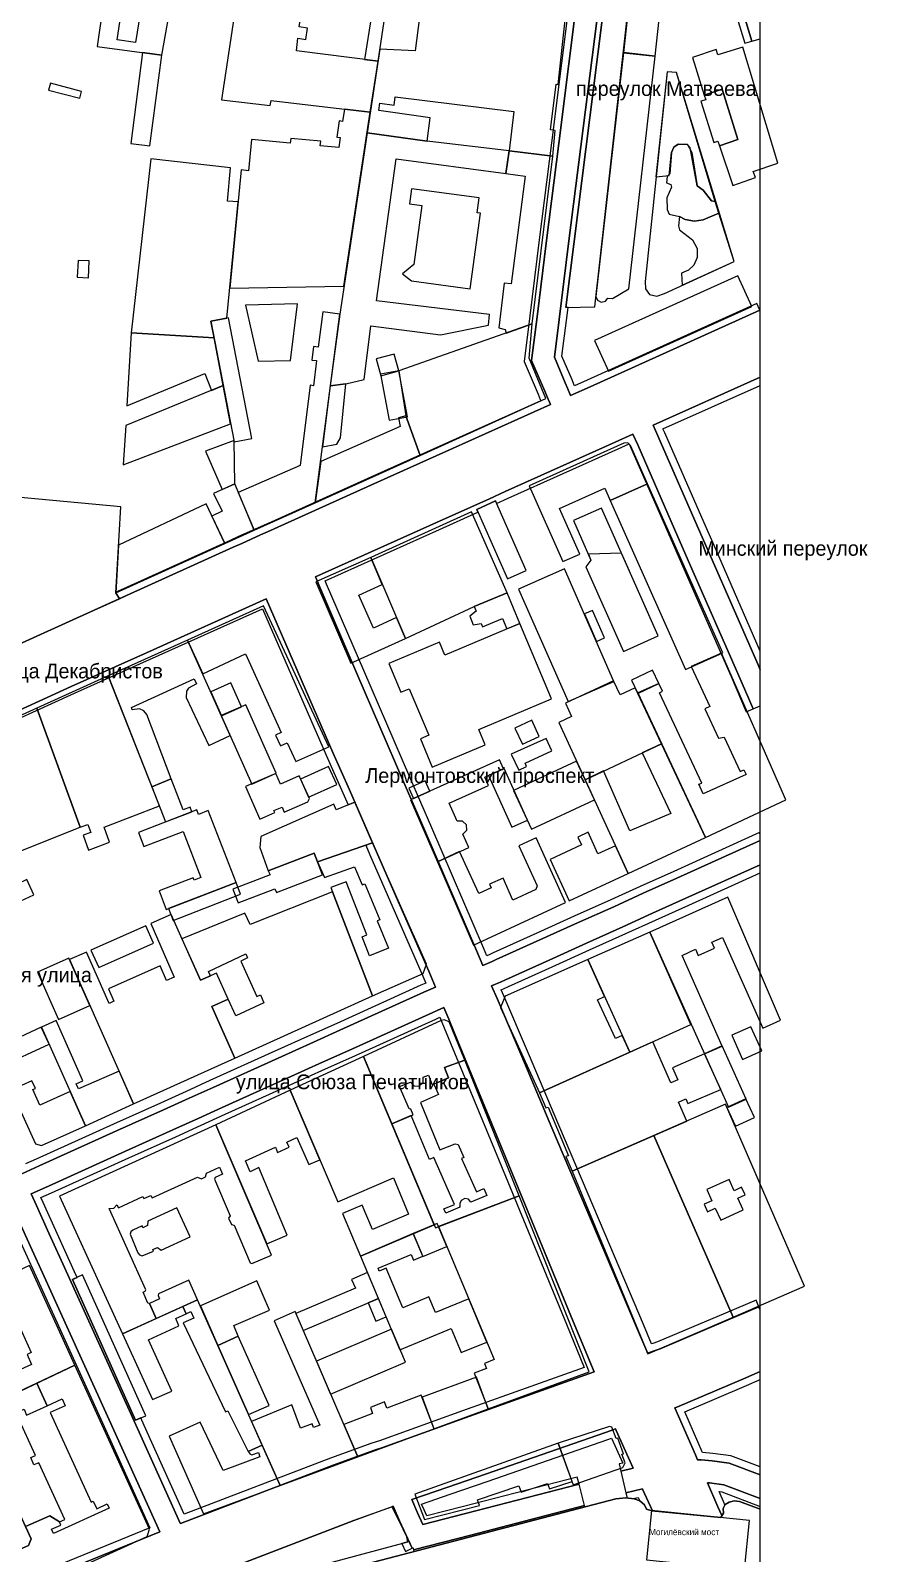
# Model space of a CAD drawing. Extents: x -1571 to 863, y -881 to 2148.
# Drawn here: x 503 to 844, y 517 to 1135 of the extents above; entities that cross this region are included whole.
import ezdxf

# ---------------------------------------------------------------- set-up
doc = ezdxf.new("R2010")
doc.units = 0
for name, color, linetype in [('AREAS', 62, 'CONTINUOUS'), ('BRIDGES', 34, 'CONTINUOUS'), ('BUILDINGS_CONTEXT', 9, 'CONTINUOUS'), ('LABELS', 7, 'CONTINUOUS'), ('LAND_EDGE', 8, 'CONTINUOUS'), ('ROADS_CITY', 8, 'CONTINUOUS'), ('SIDEWALKS', 9, 'CONTINUOUS'), ('WATER', 5, 'CONTINUOUS')]:
    doc.layers.add(name, color=color, linetype=linetype)

msp = doc.modelspace()

# ---------------------------------------------------------------- linework, layer by layer
at = {"layer": 'AREAS'}
for points in [[(635.8, 1188.3), (642.5, 1186.4), (637.1, 1154.8), (643.9, 1153.5), (639.2, 1123.6), (644.7, 1122.9), (649.8, 1156.4), (641.8, 1157.9), (647.3, 1190.2), (642.7, 1191.5), (642.4, 1189.7), (636.3, 1191.4)], [(721, 1022.9), (732.8, 1023.1), (747.1, 1151.5), (737.3, 1151.7)], [(753.2, 1033.5), (753.3, 1030.5), (755, 1028.2), (757.9, 1027.5), (761.1, 1028.6), (789.4, 1041.6), (765.9, 1118.3), (762.1, 1118.6)], [(757.6, 1076), (763, 1076.5), (763.9, 1085.9), (764.9, 1088), (766.6, 1089.2), (770.4, 1089.1), (772.2, 1085.8), (774.4, 1072.3), (776.8, 1070.6), (780.1, 1066.2), (781.7, 1065.9), (765.9, 1118.3), (762.1, 1118.6)], [(761.9, 1073.5), (763.7, 1072.8), (763.9, 1071.8), (762, 1067.4), (762.1, 1062.7), (763, 1060.8), (767.2, 1059.9), (769.5, 1058.6), (773.2, 1058), (776.8, 1058.5), (783.2, 1061.2), (781.7, 1065.9), (780.1, 1066.2), (776.8, 1070.6), (774.4, 1072.3), (771.5, 1087.7), (770.4, 1089.1), (766.6, 1089.2), (764.9, 1088), (763.9, 1085.9), (763.2, 1077.2), (762.1, 1076.1)], [(766.8, 1056.1), (767.2, 1054.5), (772.4, 1050.4), (774.3, 1046.8), (774.3, 1043.2), (773, 1040.1), (770.8, 1038), (768, 1036.8), (768.2, 1031.9), (789.4, 1041.6), (783.2, 1061.2), (776.8, 1058.5), (773.2, 1058), (769.5, 1058.6), (767.2, 1059.9)], [(590.9, 1023.9), (596, 1001.1), (609.1, 1001.4), (612, 1024.4)], [(542.6, 983), (574.3, 996.1), (577, 989.2), (581.8, 991.2), (578.1, 1010.6), (544.4, 1012.6)], [(459.2, 933.5), (459.9, 917.5), (464, 913.5), (481.155, 878.193), (529.329, 899.984), (539.594, 904.572), (538.1, 907), (540.2, 941.9), (467.4, 948.7), (463, 938.7)], [(684.8, 940.9), (697.3, 912.7), (704.8, 916.1), (692.4, 944.3)], [(724.1, 936.4), (731.2, 920.3), (729.1, 917.6), (744.4, 883.2), (758.5, 889.5), (735.5, 941.4)], [(729.1, 917.6), (744.4, 883.2), (758.5, 889.5), (743.6, 923.1), (730.2, 922.7), (731.2, 920.3)], [(596.7, 803.5), (600.1, 794), (618.7, 801.2), (620.1, 797.7), (642.5, 805.4), (635.2, 822), (627.7, 818.9), (626.7, 821.2), (597.1, 808)], [(520.5, 628), (546.2, 570.9), (550.3, 572.7), (524.6, 629.9)], [(572.5, 617.3), (579.6, 601.3), (587.9, 605), (586.1, 609.3), (600.6, 615.6), (595.4, 627.5)], [(448.4, 504.7), (453.1, 494.1), (482.4, 507), (479.5, 513.6), (484.5, 515.8), (485.2, 514.1), (489.2, 515.9), (491.5, 510.9), (496.9, 513.3), (495.4, 516.8), (502.7, 520), (503.8, 522.7), (496.2, 539.2), (493.5, 538), (495.6, 533.3), (495.4, 531.1), (481.2, 524.2), (478.9, 524.4), (475.8, 530.5), (460.5, 523.5), (465.6, 511.9)], [(529.463, 489), (531, 484.1), (583.045, 497.639), (627.087, 509.15), (626, 513.2), (656.8, 521.5), (656.347, 523.584), (654.898, 526.667), (650.45, 535.767), (634.87, 530.135), (569.703, 505.086)]]:
    msp.add_lwpolyline(points, close=True, dxfattribs=at)
at = {"layer": 'BRIDGES'}
msp.add_lwpolyline([(753.765, 514.153), (793.565, 510.053), (795.635, 530.147), (755.835, 534.247)], close=True, dxfattribs=at)
at = {"layer": 'BUILDINGS_CONTEXT'}
for points in [[(533, 1145.9), (530.6, 1128.9), (556.8, 1125.4), (574.4, 1224)], [(554.1, 1180.4), (546.1, 1130.5), (538.7, 1131.6), (542.2, 1155.2)]]:
    msp.add_lwpolyline(points, dxfattribs=at)
for points in [[(616, 1136.4), (612.7, 1136.9), (613.3, 1141.2), (625.3, 1139.6), (626.5, 1149.1), (614.6, 1150.7), (615.5, 1157.7), (589.2, 1161.1), (581.1, 1107.2), (600.9, 1104.9), (601.2, 1107), (641.5, 1102.2), (644.7, 1122.9), (611.5, 1127.1), (612.1, 1132.3), (615.4, 1131.8)], [(714.8, 1095.1), (717, 1113.6), (717.9, 1113.5), (720.9, 1141), (719.7, 1141.1), (722.1, 1157.1), (714.5, 1158.3), (713.9, 1155), (701.1, 1156.8), (699, 1154.7), (663.8, 1158.9), (659.8, 1127.1), (645.4, 1127.8), (640.3, 1093.9), (664.6, 1090.5), (665.9, 1099.9), (645, 1102.9), (645.4, 1105.9), (651.2, 1105.1), (651.6, 1108.4), (699.8, 1102.5), (698, 1086.5), (715.7, 1084.4), (716.7, 1094.8)], [(757.3, 1125), (760, 1150.2), (747.088, 1151.583), (744.388, 1126.383)], [(552, 1088.5), (556.8, 1125.4), (548.989, 1126.416), (544.189, 1089.516)], [(746.6, 1030.5), (757.3, 1125), (744.4, 1126.5), (733.2, 1027.3), (733.9, 1025.9), (735.3, 1025.1), (737.1, 1025.5), (738, 1026.7), (740, 1026.5)], [(788.8, 1072.4), (798, 1075.7), (797.1, 1078.2), (807.1, 1081.5), (792.9, 1128.6), (782.8, 1125.5), (782.1, 1127.7), (772.4, 1124.5), (777.2, 1109.2), (784.5, 1111.6), (790.9, 1091.1), (783.4, 1088.6)], [(510.869, 1111.208), (523.5, 1107.9), (524.231, 1110.692), (511.6, 1114)], [(784.5, 1111.6), (777.2, 1109.2), (777.8, 1107.3), (775.8, 1106.7), (781.1, 1089.9), (782.7, 1090.5), (783.4, 1088.6), (790.9, 1091.1)], [(630.8, 1031.6), (641.5, 1102.2), (631, 1103.4), (630.3, 1098.5), (628.9, 1098.7), (627.9, 1092.1), (629.3, 1091.9), (628.7, 1087.9), (621.2, 1088.6), (621.4, 1090.4), (609.2, 1091.5), (609, 1089.7), (593.3, 1091.1), (592.1, 1078.4), (589.1, 1078.8), (584.5, 1030.8)], [(652.1, 1083.3), (696.6, 1077.3), (698, 1086.5), (664.6, 1090.5), (640.3, 1093.9), (629.1, 1020.2), (625.3, 991.1), (631.6, 991.9), (639, 993.6), (641.7, 1015.5), (670, 1011.8), (689.5, 1015.7), (690, 1020), (644, 1025.6)], [(544.4, 1012.6), (578.1, 1010.6), (576.8, 1017.3), (583.3, 1018.5), (587.8, 1065.8), (583.5, 1066.1), (584.8, 1079.6), (552.4, 1083.3)], [(715.7, 1084.4), (698, 1086.5), (696.6, 1077.3), (704.5, 1076.3), (698.8, 1032.5), (695.9, 1032.8), (693.7, 1014.6), (696.3, 1014), (696.7, 1012.5), (707.3, 1016.2)], [(685.8, 1067.4), (658.3, 1071.1), (657.5, 1065), (662.5, 1064.3), (659.2, 1040.3), (654.6, 1036.5), (658.3, 1033.7), (682.1, 1030.5), (686.3, 1061.2), (685, 1061.4)], [(522.491, 1035.2), (526.995, 1034.996), (527.304, 1041.795), (522.8, 1042)], [(790.9, 1035.8), (732.66, 1009.482), (738.3, 997), (796.54, 1023.318)], [(587.9, 947.8), (594.4, 932.4), (619.2, 943.6), (629.1, 1020.2), (622.2, 1021.1), (620.4, 1006.8), (618.5, 1007), (617.8, 1001.5), (619.7, 1001.3), (618.5, 991.1), (617.1, 991.3), (613.1, 958.7)], [(576.8, 1017.3), (586.293, 968.322), (593.4, 969.7), (583.907, 1018.678)], [(707.3, 1016.2), (653.1, 997.2), (656, 978.9), (661.8, 962.8), (712.9, 985.9), (706.1, 1002.3)], [(645.8, 995.2), (653.159, 997.216), (651.3, 1004), (643.941, 1001.984)], [(645.686, 995.807), (649.2, 977.1), (656.614, 978.493), (653.1, 997.2)], [(581.8, 991.2), (542.2, 975), (541.2, 959), (584.8, 975.7)], [(629.4, 969.9), (631.6, 991.9), (625.3, 991.1), (622.1, 966.3), (627.9, 967.4)], [(661.8, 962.8), (656, 978.9), (653, 978.1), (653.7, 974.5), (621.4, 960.4), (619.2, 943.6)], [(574.6, 964.5), (581.3, 948.9), (586.5, 951.3), (586.2, 968.8)], [(736.8, 949.5), (739, 944.5), (754.1, 951.3), (747.3, 966.9), (746.2, 967.9), (744.5, 967.8), (706.1, 950.4), (719.8, 919.7), (726.7, 922.7), (718.4, 941.3)], [(594.4, 932.4), (586.5, 951.3), (577.9, 947.4), (581.3, 940.1), (577.2, 938.1), (582.4, 927)], [(738.976, 944.554), (769.6, 875.9), (784.724, 882.646), (754.1, 951.3)], [(538.1, 907), (582.4, 927), (574.9, 943.2), (539.3, 926.4)], [(697.1, 907), (682.7, 939.9), (641.7, 921.4), (655.8, 888.5), (683.7, 901.4)], [(641.7, 921.4), (619.4, 911.4), (633.7, 878.4), (655.8, 888.5), (652.2, 896.9), (642.8, 892.6), (636.9, 906.1), (646.4, 910.4)], [(740.529, 871.007), (720.4, 916.7), (701.771, 908.493), (721.9, 862.8)], [(695.2, 896.6), (697, 892.3), (702.3, 894.5), (697.1, 907), (683.7, 901.4), (684.5, 899.5), (682, 897.5), (683.4, 894), (686.6, 894.5), (687.1, 893.2)], [(624.7, 844.4), (598.1, 901.7), (567.3, 887.8), (573.5, 874.1), (590.8, 882.2), (605.3, 850.2), (603, 849.2), (605, 844.9), (607.8, 846), (611.3, 838.5)], [(728.5, 898.4), (733.4, 887.2), (736.721, 888.653), (731.821, 899.853)], [(715.2, 863.9), (702.3, 894.5), (671.8, 881.7), (669.6, 886.9), (649.1, 878.3), (654, 866.6), (657.4, 868), (665.3, 849.2), (661.9, 847.7), (666.7, 836.2), (688.2, 845.3), (685.6, 851.5)], [(535.1, 873.3), (552.8, 828.2), (560.7, 831.4), (550.7, 857.6), (549.5, 859.1), (547.8, 859.8), (544.8, 859.5), (544.5, 860.4), (570, 872), (570.9, 870), (567.7, 868.2), (566.9, 867), (566.8, 864.5), (576, 845), (584.6, 849), (567.3, 887.8)], [(810.4, 822.9), (784.2, 882.5), (771.9, 877), (779.5, 860.8), (777.4, 859.9), (783, 848), (785.3, 848.3), (791.8, 834.4), (793.3, 835.1), (794.2, 833.2), (776.8, 825.3), (775, 829.2), (776.2, 829.7), (759.1, 866.4), (760.3, 867), (758.8, 870.2), (750.2, 866.3), (777.7, 807.6)], [(555.9, 820.5), (535.1, 873.3), (506.1, 860.2), (523.7, 811.8), (526.8, 812.9), (528, 809.6), (524.9, 808.5), (527.1, 802.4), (535.6, 805.7), (533.4, 811.8)], [(758.8, 870.2), (756.2, 875.6), (747.694, 871.505), (750.294, 866.105)], [(576.694, 866.714), (581.027, 857.039), (589.2, 860.7), (584.867, 870.375)], [(718.1, 854.3), (728.8, 831), (759.8, 845.7), (749.2, 868.4), (743.1, 865.5), (740.4, 871.3), (720.8, 862.2), (723.3, 856.7)], [(523.7, 811.8), (506.1, 860.2), (473.1, 845.3), (490.6, 798.6)], [(581, 857.1), (593.426, 829.241), (603.356, 833.67), (590.93, 861.529)], [(710.2, 848.6), (707.2, 855.2), (700.314, 852.07), (703.314, 845.47)], [(713, 847.8), (698.8, 841.4), (701.9, 834.9), (705, 836.4), (704.4, 837.8), (715.3, 842.8)], [(747, 810.3), (736.3, 834.7), (728.8, 831), (746.3, 793), (777.7, 807.6), (759.8, 845.7), (752, 842), (763.6, 817.3)], [(624.6, 836.4), (613.221, 831.264), (616.5, 824), (627.879, 829.136)], [(681.6, 803.6), (679.2, 809), (680.7, 810.6), (680.6, 812.8), (679, 814.3), (676.8, 814.2), (673.6, 821.5), (689.6, 828.7), (688.1, 832.1), (695.7, 835.5), (694, 839.2), (657.9, 822.9), (668.8, 797.7)], [(689.6, 832.8), (699.1, 811.8), (705.419, 814.658), (695.919, 835.658)], [(707.1, 811), (732.622, 822.91), (725.3, 838.6), (699.778, 826.69)], [(565.5, 818.8), (560.7, 831.4), (552.8, 828.2), (558.4, 813.9), (569, 818), (568.3, 819.9)], [(616.2, 822.1), (616.8, 823.4), (612.7, 832.6), (605, 829.2), (603.2, 833.6), (590.9, 828.3), (596.6, 815.1), (602.7, 817.8), (602.4, 818.5), (605.7, 819.9), (606.6, 817.9)], [(665.7, 826.4), (663.8, 830.6), (657.232, 827.629), (659.132, 823.429)], [(571.1, 818.8), (547.4, 809.6), (549.6, 803.9), (565.5, 810), (572.7, 791.3), (570, 790.2), (569.6, 791.2), (555.7, 785.9), (558.6, 778.3), (587, 789.3), (575.7, 818.5), (571.8, 817)], [(664.4, 756.2), (642.5, 805.4), (620.1, 797.7), (623, 791.3), (635.1, 795.7), (638.2, 788.4), (639.3, 788.8), (645.4, 774.2), (644.3, 773.8), (648.9, 762.7), (641.2, 759.5), (638.2, 767.2), (640.1, 768), (631.7, 789.6), (625.5, 787.3), (642.4, 743.3), (663, 752.4)], [(690.7, 787.1), (685.7, 784.8), (677.8, 801.9), (668.8, 797.7), (683.5, 763.9), (720.9, 781.2), (708.9, 807.4), (701.9, 804.2), (709.4, 787.9), (708.8, 786.5), (699.5, 782.2), (695.5, 791.1), (690, 788.6)], [(746.3, 793), (741.2, 804.2), (734, 800.9), (730, 809.7), (725.9, 807.7), (727.3, 804.6), (714.6, 798.6), (722.4, 781.9)], [(603.4, 785.2), (622.1, 792.4), (618.7, 801.2), (600.1, 794), (600.8, 792.4), (585.7, 786.6), (587.8, 781), (602.8, 786.7)], [(502, 790.5), (494.9, 787.2), (497.747, 781.075), (504.847, 784.375)], [(587, 789.3), (559.6, 778.7), (561.445, 773.93), (588.845, 784.53)], [(598.3, 740.4), (586.9, 735.2), (583.8, 741.9), (577.2, 739), (586.5, 718), (642.4, 743.3), (626.2, 785.5), (592.7, 772.2), (590.6, 776.9), (565, 766.4), (572.5, 749.6), (576.6, 751.4), (575.8, 753.2), (591, 760.4), (591.7, 758.7), (588.9, 757.3), (595.4, 743), (596.9, 743.7)], [(780.3, 765.1), (784.6, 767), (801, 730.2), (808.2, 733.4), (786.8, 783.3), (755.1, 769.2), (777.3, 719.7), (784.5, 722.9), (768.2, 759.7), (773.7, 762.2), (774.8, 759.7), (781.4, 762.6)], [(572.5, 749.6), (560.7, 776.3), (552.4, 772.6), (561.9, 750.9), (558.8, 749.5), (556.2, 755.4), (535.2, 746.1), (537.4, 741.1), (535.4, 740.2), (526.3, 761), (519.4, 758), (545.4, 699.4), (586.5, 718), (577.2, 739), (583.8, 741.9), (579.1, 752.5)], [(553.509, 764.68), (550.372, 771.763), (528.063, 761.884), (531.2, 754.8)], [(755.1, 769.2), (729.9, 758), (747, 720.4), (771.8, 731.7)], [(506.4, 752.9), (514.9, 733.7), (527.629, 739.335), (519.129, 758.535)], [(729.9, 758), (696.3, 743.1), (694.5, 738.5), (710.3, 703.9), (747, 720.4), (743.9, 727.2), (741.1, 725.9), (733.9, 741.6), (736.7, 743)], [(488, 721.3), (491.2, 714.4), (511.089, 723.624), (507.889, 730.524)], [(524.8, 708.7), (513.9, 733.2), (507.9, 730.5), (525.8, 690.5), (545.4, 699.4), (539.5, 712.7), (523, 705.5), (522.1, 707.5)], [(653.4, 706.4), (657.9, 708.2), (659.3, 706.7), (661.4, 706.6), (663, 708.1), (663, 710.2), (665.2, 711.1), (666.7, 707.1), (673.3, 710), (671.7, 714.2), (680, 717.2), (673.6, 732.7), (671.5, 733.5), (670.4, 733.2), (638.8, 718.6), (650.3, 691.3), (658.9, 695), (658, 697.2), (657.4, 697.4)], [(788.395, 727.248), (792.8, 717.4), (800.604, 720.891), (796.198, 730.739)], [(763.7, 707.9), (756.3, 724.6), (710.3, 703.9), (712.8, 697.8), (713.8, 698.1), (722, 678.3), (721, 678), (723.5, 672), (770.1, 692.4), (766.8, 700.1), (769.7, 701.4), (770.5, 699.5), (783.9, 705.2), (777.3, 719.7), (764.3, 714), (766.5, 709.1)], [(667.5, 650.3), (638.8, 718.6), (609, 704.9), (628.3, 659.6), (650.9, 669.3), (657.1, 654.6), (642.4, 648.4), (638.2, 658.2), (630.3, 654.8), (637.6, 637.5)], [(777.3, 719.7), (787.1, 698.1), (794.275, 701.355), (784.475, 722.955)], [(665.6, 676.8), (658.1, 694.7), (650.3, 691.3), (668, 649.1), (702, 662), (680, 717.2), (671.7, 714.2), (673.3, 710), (667.4, 707.4), (669.2, 703.2), (661.9, 699.9), (669.8, 680.7), (676, 683.1), (677.3, 682.9), (679.6, 677.6), (678.6, 677.2), (684.7, 663.7), (687.6, 665), (688.9, 662.2), (682.4, 659.4), (681.4, 660.7), (680, 660.9), (678.5, 660.2), (677.9, 658.9), (677.9, 657.5), (672.2, 655), (671.4, 656.7), (675.7, 658.5), (667.3, 677.6)], [(495.6, 704.9), (505.5, 683.2), (508, 682.5), (525.8, 690.5), (519.6, 704.4), (507.3, 698.9), (504.4, 705.2), (505.5, 705.7), (504.1, 708.7)], [(609, 704.9), (578.8, 690.9), (599.5, 642.5), (607.8, 646.1), (596.3, 673.5), (592.7, 671.8), (590.9, 676.2), (603, 681.8), (603.9, 679.7), (608.6, 681.8), (607.6, 683.9), (611.7, 685.8), (616.6, 674.8), (621.1, 676.6)], [(818, 625.3), (785.9, 699.3), (756.8, 686.6), (788.9, 612.7)], [(794.1, 701.4), (786.417, 697.862), (789.9, 690.3), (797.583, 693.838)], [(540.9, 606), (554.5, 612.2), (551.8, 618.3), (551.1, 618.5), (549.2, 622.9), (550.1, 623.3), (550.3, 623.9), (535.4, 656.9), (537.3, 657), (538.6, 658.4), (539.2, 657.2), (549.1, 661.7), (549.5, 660.9), (552.4, 662.2), (552.9, 661.2), (571.4, 669.6), (572.9, 668.9), (574.6, 669.7), (575, 671.3), (580.3, 673.7), (581.5, 670.8), (578.5, 669.5), (578.3, 668.8), (584.6, 653.9), (584, 652.9), (585.1, 650.4), (586.2, 650.1), (592.8, 634.8), (593.4, 634.5), (601.4, 638), (578.8, 690.9), (515.3, 661.9)], [(754.3, 597.8), (788.9, 612.7), (756.8, 686.6), (723.5, 672)], [(780.3, 660), (777.2, 658.6), (778.6, 655.6), (781.7, 657), (783.9, 652.2), (793, 656.3), (790.8, 661.1), (793.8, 662.4), (792.4, 665.5), (789.4, 664.1), (787.4, 668.7), (778.3, 664.6)], [(568.4, 645.4), (563, 657.1), (551.2, 651.7), (551, 650), (549.1, 649.1), (548.8, 649.8), (545.1, 648.1), (544.3, 647.4), (544, 646.5), (547.1, 638.9), (547.8, 638.1), (548.8, 637.7), (553.4, 639.6), (553.2, 640.2), (555.1, 641.1), (556.6, 640)], [(730.4, 590.6), (702, 662), (669.2, 649.6), (691.9, 595.5), (687.9, 593.9), (688.7, 591.9), (683.8, 590), (689.4, 575.5)], [(672.6, 641.5), (668.696, 650.802), (658.989, 646.727), (662.893, 637.425)], [(688.9, 602.6), (681.6, 620.2), (668, 614.7), (665.3, 621), (654.7, 616.6), (648, 632.6), (645.2, 631.4), (644.7, 632.6), (658.1, 638.2), (659.1, 635.9), (662.9, 637.5), (659, 646.7), (637.6, 637.5), (653.6, 599.5), (674.4, 608.2), (678.5, 598.4)], [(521.5, 593.2), (503.1, 633.7), (489.1, 627.3), (491.2, 622.6), (480.2, 617.6), (485.2, 606.5), (495.7, 611.3), (497, 608.3), (498.9, 609.2), (503.8, 598.4), (502.1, 597.6), (503.9, 593.5), (493.2, 588.6), (496.5, 581.4)], [(555.9, 620.2), (551.8, 618.3), (554.5, 612.2), (571.3, 619.8), (567.8, 627.8), (555.5, 622.2), (555.3, 621.5)], [(635.5, 624.5), (611.3, 614.3), (614.3, 607.3), (644.9, 620.3), (640.4, 630.9), (633.9, 628.1)], [(583.6, 574.7), (591.9, 558.2), (597.6, 560.8), (571.3, 619.8), (565.4, 617.1), (566.7, 614.1), (568.6, 615), (569.9, 612.4), (565.5, 610.4), (582.7, 574.3)], [(648.014, 612.866), (644.9, 620.3), (640.686, 618.534), (643.8, 611.1)], [(562.5, 612.2), (566.7, 614.1), (565.4, 617.1), (540.9, 606), (553.1, 579.3), (560.9, 582.7), (551.4, 603.5), (563.8, 609.2)], [(593.3, 570.4), (604.9, 544.4), (636.5, 556), (611, 615), (602.5, 611.3), (621, 568.9), (618.4, 567.9), (617.9, 569.4), (613.2, 567.7), (609.7, 577.2)], [(650.134, 607.815), (619.643, 594.839), (625.309, 581.525), (655.8, 594.5)], [(587.915, 605.007), (579.578, 601.29), (592.1, 573.2), (600.437, 576.917)], [(506.1, 585.9), (510.2, 576.8), (516.3, 579.6), (517.6, 576.8), (511.5, 574), (528.1, 537.6), (529, 538), (530.4, 534.9), (534.7, 536.9), (535.5, 535.2), (512.8, 524.9), (512, 526.6), (515.8, 528.3), (515.3, 529.6), (511.3, 532), (501.5, 527.7), (503.8, 522.7), (502.7, 520), (495.4, 516.8), (502.1, 501.4), (550.9, 523.6), (551.9, 526.6), (521.5, 593.2)], [(667.354, 567.346), (689.4, 575.5), (684.646, 588.354), (662.6, 580.2)], [(492.2, 547.4), (489.7, 546.2), (492, 541.3), (494.7, 542.5), (501.5, 527.7), (511.3, 532), (515.3, 529.6), (517.4, 530.6), (506.9, 553.6), (504.9, 552.7), (503.6, 555.7), (505.5, 556.6), (498.4, 572.3), (496.1, 571.3), (495.4, 572.9), (500.9, 575.4), (501.9, 573), (510.2, 576.8), (506.1, 585.9), (466.5, 567.4), (472, 555.3), (483.7, 560.7), (481.2, 566.1), (483.2, 567)], [(642.5, 573.6), (630.8, 569.2), (636.5, 556), (667.5, 567.4), (662.2, 581.1), (648.2, 575.8), (647.3, 578.3), (641.6, 576.1)], [(597.6, 560.8), (591.9, 558.2), (592.7, 557.1), (593.4, 556.8), (596.1, 557.8), (596.7, 556), (581.7, 550.5), (572.4, 570.1), (559.8, 564.4), (573.8, 532.9), (604.9, 544.4)], [(738.7, 568.4), (717.9, 561.6), (723.9, 544.7), (744.1, 551.7), (745.1, 553.6), (743.8, 557.1), (744.4, 557.3), (742.1, 563.6), (741.4, 563.4), (739.7, 568)], [(714.3, 543), (723.5, 546), (717.9, 561.6), (659.6, 540.9), (663.6, 530.5), (685.9, 536.3), (685.1, 538.5), (701.9, 544.2), (702.8, 541.6), (713.5, 545.2)]]:
    msp.add_lwpolyline(points, close=True, dxfattribs=at)
at = {"layer": 'LAND_EDGE'}
msp.add_lwpolyline([(481.5, 471.1), (741.3, 539), (745.4, 539.4), (748.7, 539), (751.1, 538.1), (752.9, 536.5), (753.8, 534.8), (755.9, 534.1), (783.9, 531.4), (785.1, 533.1), (784.9, 535), (785.7, 536.6), (787.4, 537.6), (789.4, 538.1), (791.5, 537.9), (800, 534.7), (800, 1158.9)], dxfattribs=at)
at = {"layer": 'ROADS_CITY'}
for points in [[(726.328, 1154.306), (718.136, 1089.465), (713.135, 1050.058), (709.335, 1019.157), (707.082, 1001.349), (712.45, 988.859), (713.351, 986.656), (714.721, 983.483), (641.729, 950.684), (602.453, 933.01), (602.451, 933.014), (599.722, 931.781), (596.992, 930.552), (596.994, 930.548), (589.303, 927.073), (585.802, 925.472), (542.528, 905.884), (529.329, 899.984), (454.82, 866.28)], [(569.703, 505.086), (634.87, 530.135), (650.872, 535.919), (653.341, 529.981), (658.556, 518.884), (658.905, 519.048), (659.128, 518.19), (682.429, 524.244), (728.631, 536.195), (726.378, 544.908), (680.171, 532.956), (662.892, 528.467), (660.659, 533.219), (658.412, 538.623), (673.073, 543.665), (688.389, 548.971), (737.079, 565.932), (739.027, 566.547), (741.174, 567.324), (741.447, 566.715), (748.362, 551.358), (743.374, 550.22), (745.376, 541.446), (752.131, 542.986), (752.181, 542.875), (752.188, 542.878), (756.181, 534.073), (783.9, 531.4), (784.42, 532.137), (782.75, 535.694), (778.504, 545.513), (779.403, 545.427), (785.108, 544.702), (800, 539.091), (800, 548.709), (787.292, 553.498), (780.397, 554.373), (776.017, 554.79), (774.461, 554.862), (773.611, 556.827), (773.603, 556.824), (765.286, 575.894), (766.077, 576.172), (793.147, 587.687), (800, 590.643), (800, 615.606), (799.454, 616.897), (786.99, 611.629), (759.345, 599.937), (757.308, 599.228), (754.182, 598.141), (753.843, 598.937), (749.745, 608.632), (734.143, 645.336), (715.344, 689.634), (703.043, 718.637), (693.043, 742.136), (690.844, 747.323), (694.745, 748.995), (696.485, 749.814), (714.157, 757.801), (729.346, 764.696), (744.154, 771.3), (756.158, 776.802), (769.747, 782.897), (800, 796.562), (800, 806.438), (766.053, 791.103), (752.442, 784.998), (740.446, 779.5), (725.654, 772.904), (710.443, 765.999), (692.715, 757.986), (691.055, 757.205), (687.32, 755.604), (684.733, 761.661), (663.724, 810.38), (654.825, 830.879), (636.129, 874.268), (621.036, 909.352), (619.298, 913.442), (668.37, 935.515), (689.978, 945.219), (696.383, 948.121), (740.957, 968.21), (748.246, 971.442), (750.182, 967.085), (765.178, 932.794), (771.679, 917.992), (790.873, 874.206), (797.055, 859.864), (800, 861.133), (800, 875.769), (799.127, 877.794), (779.921, 921.608), (773.422, 936.406), (758.418, 970.715), (756.469, 975.1), (800, 994.534), (800, 1021.497), (799.857, 1021.814), (730.835, 990.687), (722.936, 987.162), (721.649, 990.144), (720.75, 992.341), (716.318, 1002.651), (718.265, 1018.043), (722.065, 1048.942), (727.064, 1088.335), (735.272, 1153.294)], [(793.896, 1139.986), (796.533, 1131.049), (800, 1132.072), (800, 1150.544)], [(489.073, 854.917), (520.075, 868.917), (550.57, 882.615), (599.273, 904.527), (626.388, 842.192), (633.09, 826.988), (644.083, 801.804), (651.085, 785.7), (665.266, 753.342), (667.991, 746.838), (665.23, 745.637), (663.295, 744.823), (629.148, 729.301), (618.453, 724.504), (604.05, 718.002), (577.646, 706.1), (567.944, 701.699), (557.55, 697.002), (538.449, 688.402), (507.049, 674.202), (500.025, 671.038)], [(397.679, 506.483), (385.689, 533.061), (383.269, 538.506), (381.06, 543.224), (367.08, 574.18), (359.68, 590.581), (356.772, 597.015), (362.109, 599.479), (364.492, 600.472), (378.031, 606.589), (388.732, 611.29), (406.447, 619.297), (425.823, 627.986), (427.42, 628.685), (464.345, 645.195), (467.447, 646.596), (489.734, 656.591), (495.533, 659.168), (497.699, 654.347), (502.2, 644.445), (510.399, 626.246), (538.701, 563.842), (556.032, 525.594), (478.558, 494.017)]]:
    msp.add_lwpolyline(points, dxfattribs=at)
msp.add_lwpolyline([(503.748, 662.844), (510.751, 665.998), (542.151, 680.198), (561.25, 688.798), (571.656, 693.501), (581.354, 697.9), (607.75, 709.798), (622.147, 716.296), (632.852, 721.099), (666.905, 736.577), (668.77, 737.363), (671.448, 738.527), (673.423, 733.744), (676.923, 725.145), (694.73, 682.029), (724.027, 611.035), (732.441, 590.545), (730.652, 589.909), (680.036, 571.903), (646.217, 559.732), (643.211, 558.73), (626.435, 552.667), (564.407, 528.911), (564.312, 529.128), (546.899, 567.558), (518.601, 629.954), (510.4, 648.155), (505.901, 658.053)], close=True, dxfattribs=at)
at = {"layer": 'SIDEWALKS'}
for points in [[(723.347, 1154.643), (715.159, 1089.842), (710.158, 1050.43), (706.358, 1019.528), (704.003, 1000.915), (709.683, 987.699), (710.586, 985.494), (710.795, 985.008), (640.499, 953.42), (601.218, 935.744), (601.216, 935.748), (598.489, 934.516), (595.761, 933.288), (595.763, 933.284), (588.062, 929.804), (584.559, 928.202), (541.298, 908.62), (538.112, 907.196), (538.1, 907), (539.594, 904.572), (542.528, 905.884), (585.802, 925.472), (589.303, 927.073), (596.994, 930.548), (596.992, 930.552), (599.722, 931.781), (602.451, 933.014), (602.453, 933.01), (641.729, 950.684), (714.721, 983.483), (713.351, 986.656), (712.45, 988.859), (707.082, 1001.349), (709.335, 1019.157), (713.135, 1050.058), (718.136, 1089.465), (726.328, 1154.306)], [(735.272, 1153.294), (727.064, 1088.335), (722.065, 1048.942), (718.265, 1018.043), (716.318, 1002.651), (720.75, 992.341), (721.649, 990.144), (722.936, 987.162), (730.835, 990.687), (799.857, 1021.814), (798.624, 1024.549), (729.607, 993.424), (724.487, 991.139), (724.414, 991.306), (723.517, 993.501), (719.397, 1003.085), (721.242, 1017.672), (721.887, 1022.915), (721, 1022.9), (737.3, 1151.7)], [(791.027, 1139.109), (793.656, 1130.2), (796.533, 1131.049), (793.896, 1139.986)], [(500.025, 671.038), (507.049, 674.202), (538.449, 688.402), (557.55, 697.002), (567.944, 701.699), (577.646, 706.1), (604.05, 718.002), (618.453, 724.504), (629.148, 729.301), (663.295, 744.823), (665.23, 745.637), (667.991, 746.838), (665.266, 753.342), (651.085, 785.7), (644.083, 801.804), (633.09, 826.988), (626.388, 842.192), (599.273, 904.527), (550.57, 882.615), (520.075, 868.917), (489.073, 854.917)], [(490.304, 852.181), (521.307, 866.182), (551.8, 879.879), (597.733, 900.545), (623.64, 840.989), (630.342, 825.783), (632.484, 820.877), (635.2, 822), (642.5, 805.4), (639.665, 804.425), (641.332, 800.606), (648.335, 784.499), (662.508, 752.16), (664.08, 748.409), (664.049, 748.395), (662.092, 747.571), (627.913, 732.035), (617.222, 727.239), (602.816, 720.737), (576.41, 708.834), (566.707, 704.432), (556.316, 699.737), (537.215, 691.136), (505.815, 676.936), (501.509, 674.996)], [(478.558, 494.017), (556.032, 525.594), (538.701, 563.842), (510.399, 626.246), (502.2, 644.445), (497.699, 654.347), (495.533, 659.168), (489.734, 656.591), (467.447, 646.596), (464.345, 645.195), (427.42, 628.685), (425.823, 627.986), (406.447, 619.297), (388.732, 611.29), (378.031, 606.589), (364.492, 600.472), (362.109, 599.479), (356.772, 597.015), (359.68, 590.581), (367.08, 574.18), (381.06, 543.224), (383.269, 538.506), (385.689, 533.061), (397.679, 506.483)], [(400.412, 507.719), (388.427, 534.287), (385.998, 539.751), (383.786, 544.478), (369.814, 575.414), (362.414, 591.816), (360.731, 595.539), (363.315, 596.731), (365.687, 597.72), (379.252, 603.849), (389.953, 608.549), (407.679, 616.561), (427.038, 625.243), (428.634, 625.941), (465.574, 642.459), (468.678, 643.861), (490.957, 653.851), (494.021, 655.213), (494.966, 653.111), (499.467, 643.208), (507.666, 625.011), (535.969, 562.603), (552.013, 527.196), (477.378, 496.776)]]:
    msp.add_lwpolyline(points, dxfattribs=at)
for points in [[(756.469, 975.1), (758.418, 970.715), (773.422, 936.406), (779.921, 921.608), (799.127, 877.794), (800, 875.769), (800, 883.275), (782.668, 922.813), (776.169, 937.61), (761.163, 971.926), (760.426, 973.582), (800, 991.249), (800, 994.534)], [(619.298, 913.442), (621.036, 909.352), (636.129, 874.268), (654.825, 830.879), (663.724, 810.38), (684.733, 761.661), (687.32, 755.604), (691.055, 757.205), (692.715, 757.986), (710.443, 765.999), (725.654, 772.904), (740.446, 779.5), (752.442, 784.998), (766.053, 791.103), (800, 806.438), (800, 808.788), (799.647, 809.57), (764.822, 793.839), (751.203, 787.731), (739.21, 782.234), (724.423, 775.64), (709.205, 768.732), (691.459, 760.711), (689.825, 759.942), (688.899, 759.545), (687.489, 762.844), (666.478, 811.571), (657.578, 832.07), (638.885, 875.454), (623.795, 910.532), (623.208, 911.911), (669.599, 932.779), (685.279, 939.82), (684.8, 940.9), (692.4, 944.3), (692.868, 943.235), (697.618, 945.387), (742.181, 965.471), (746.722, 967.484), (747.437, 965.874), (762.431, 931.59), (768.932, 916.787), (788.122, 873.01), (794.3, 858.676), (797.055, 859.864), (790.873, 874.206), (771.679, 917.992), (765.178, 932.794), (750.182, 967.085), (748.246, 971.442), (740.957, 968.21), (696.383, 948.121), (689.978, 945.219), (668.37, 935.515)], [(690.844, 747.323), (693.043, 742.136), (703.043, 718.637), (715.344, 689.634), (734.143, 645.336), (749.745, 608.632), (753.843, 598.937), (754.182, 598.141), (757.308, 599.228), (759.345, 599.937), (786.99, 611.629), (799.454, 616.897), (798.286, 619.661), (785.822, 614.392), (758.267, 602.738), (756.322, 602.062), (755.849, 601.897), (752.507, 609.803), (736.904, 646.509), (718.106, 690.806), (705.804, 719.81), (695.804, 743.309), (694.773, 745.743), (695.975, 746.258), (697.741, 747.089), (715.395, 755.068), (730.577, 761.96), (745.39, 768.566), (757.397, 774.069), (770.978, 780.161), (800, 793.27), (800, 796.562), (769.747, 782.897), (756.158, 776.802), (744.154, 771.3), (729.346, 764.696), (714.157, 757.801), (696.485, 749.814), (694.745, 748.995)], [(503.748, 662.844), (505.901, 658.053), (510.4, 648.155), (518.601, 629.954), (546.899, 567.558), (564.312, 529.128), (564.407, 528.911), (626.435, 552.667), (643.211, 558.73), (646.217, 559.732), (680.036, 571.903), (730.652, 589.909), (732.441, 590.545), (724.027, 611.035), (694.73, 682.029), (676.923, 725.145), (673.423, 733.744), (671.448, 738.527), (668.77, 737.363), (666.905, 736.577), (632.852, 721.099), (622.147, 716.296), (607.75, 709.798), (581.354, 697.9), (571.656, 693.501), (561.25, 688.798), (542.151, 680.198), (510.751, 665.998)], [(507.713, 661.339), (511.985, 663.264), (543.385, 677.464), (562.484, 686.063), (572.893, 690.768), (582.59, 695.166), (608.984, 707.063), (623.378, 713.561), (634.087, 718.365), (668.108, 733.829), (669.841, 734.559), (670.647, 732.606), (674.147, 724.007), (691.957, 680.884), (721.253, 609.893), (728.47, 592.317), (679.026, 574.728), (645.234, 562.567), (642.227, 561.564), (625.389, 555.478), (565.976, 532.725), (549.631, 568.797), (548.266, 571.807), (546.2, 570.9), (520.5, 628), (522.385, 628.873), (521.334, 631.189), (513.133, 649.392), (508.634, 659.289)], [(765.286, 575.894), (773.603, 556.824), (773.611, 556.827), (774.461, 554.862), (776.017, 554.79), (780.397, 554.373), (787.292, 553.498), (800, 548.709), (800, 551.915), (788.019, 556.429), (780.728, 557.355), (776.476, 557.76), (776.365, 558.018), (776.356, 558.014), (769.267, 574.269), (794.328, 584.929), (800, 587.376), (800, 590.643), (793.147, 587.687), (766.077, 576.172)], [(658.412, 538.623), (660.659, 533.219), (662.892, 528.467), (680.171, 532.956), (726.378, 544.908), (725.626, 547.812), (679.418, 535.86), (664.548, 531.997), (663.403, 534.433), (662.409, 536.825), (674.052, 540.829), (689.374, 546.137), (738.024, 563.085), (739.572, 563.573), (744.122, 553.468), (742.707, 553.145), (743.374, 550.22), (748.362, 551.358), (741.447, 566.715), (741.174, 567.324), (739.027, 566.547), (737.079, 565.932), (688.389, 548.971), (673.073, 543.665)], [(778.504, 545.513), (782.75, 535.694), (784.42, 532.137), (785.1, 533.1), (784.9, 535), (785.668, 536.537), (785.485, 536.927), (783.333, 541.904), (784.381, 541.771), (800, 535.885), (800, 539.091), (785.108, 544.702), (779.403, 545.427)], [(745.376, 541.446), (745.855, 539.345), (748.337, 539.044), (750.418, 539.518), (751.053, 538.118), (751.1, 538.1), (752.9, 536.5), (753.8, 534.8), (755.9, 534.1), (756.181, 534.073), (752.188, 542.878), (752.181, 542.875), (752.131, 542.986)], [(650.45, 535.767), (654.898, 526.667), (653.341, 529.981), (650.872, 535.919)], [(659.128, 518.19), (659.29, 517.566), (728.754, 535.721), (728.631, 536.195), (682.429, 524.244)], [(654.325, 520.833), (655.84, 517.608), (658.556, 518.884), (656.347, 523.584), (656.8, 521.5)]]:
    msp.add_lwpolyline(points, close=True, dxfattribs=at)
at = {"layer": 'WATER'}
msp.add_lwpolyline([(800, 502.8), (800, 534.7), (791.5, 537.9), (789.4, 538.1), (787.4, 537.6), (785.7, 536.6), (784.9, 535), (785.1, 533.1), (783.9, 531.4), (755.9, 534.1), (753.8, 534.8), (752.9, 536.5), (751.1, 538.1), (748.7, 539), (745.4, 539.4), (741.3, 539), (481.5, 471.1)], dxfattribs=at)

# ---------------------------------------------------------------- texts
at = {"layer": 'LABELS'}
for s, height, p in [('переулок Матвеева', 6, (725.118, 1108.828)), ('Минский переулок', 6, (774.81, 922.054)), ('улица Декабристов', 6, (484.978, 872.239)), ('Лермонтовский проспект', 6, (639.516, 829.764)), ('Мастерская улица', 6, (459.892, 748.797)), ('улица Союза Печатников', 6, (586.948, 705.357)), ('Могилёвский мост', 2.5, (754.8, 524.2))]:
    msp.add_text(s, height=height, dxfattribs=at).set_placement(p)

doc.saveas('drawing.dxf')
